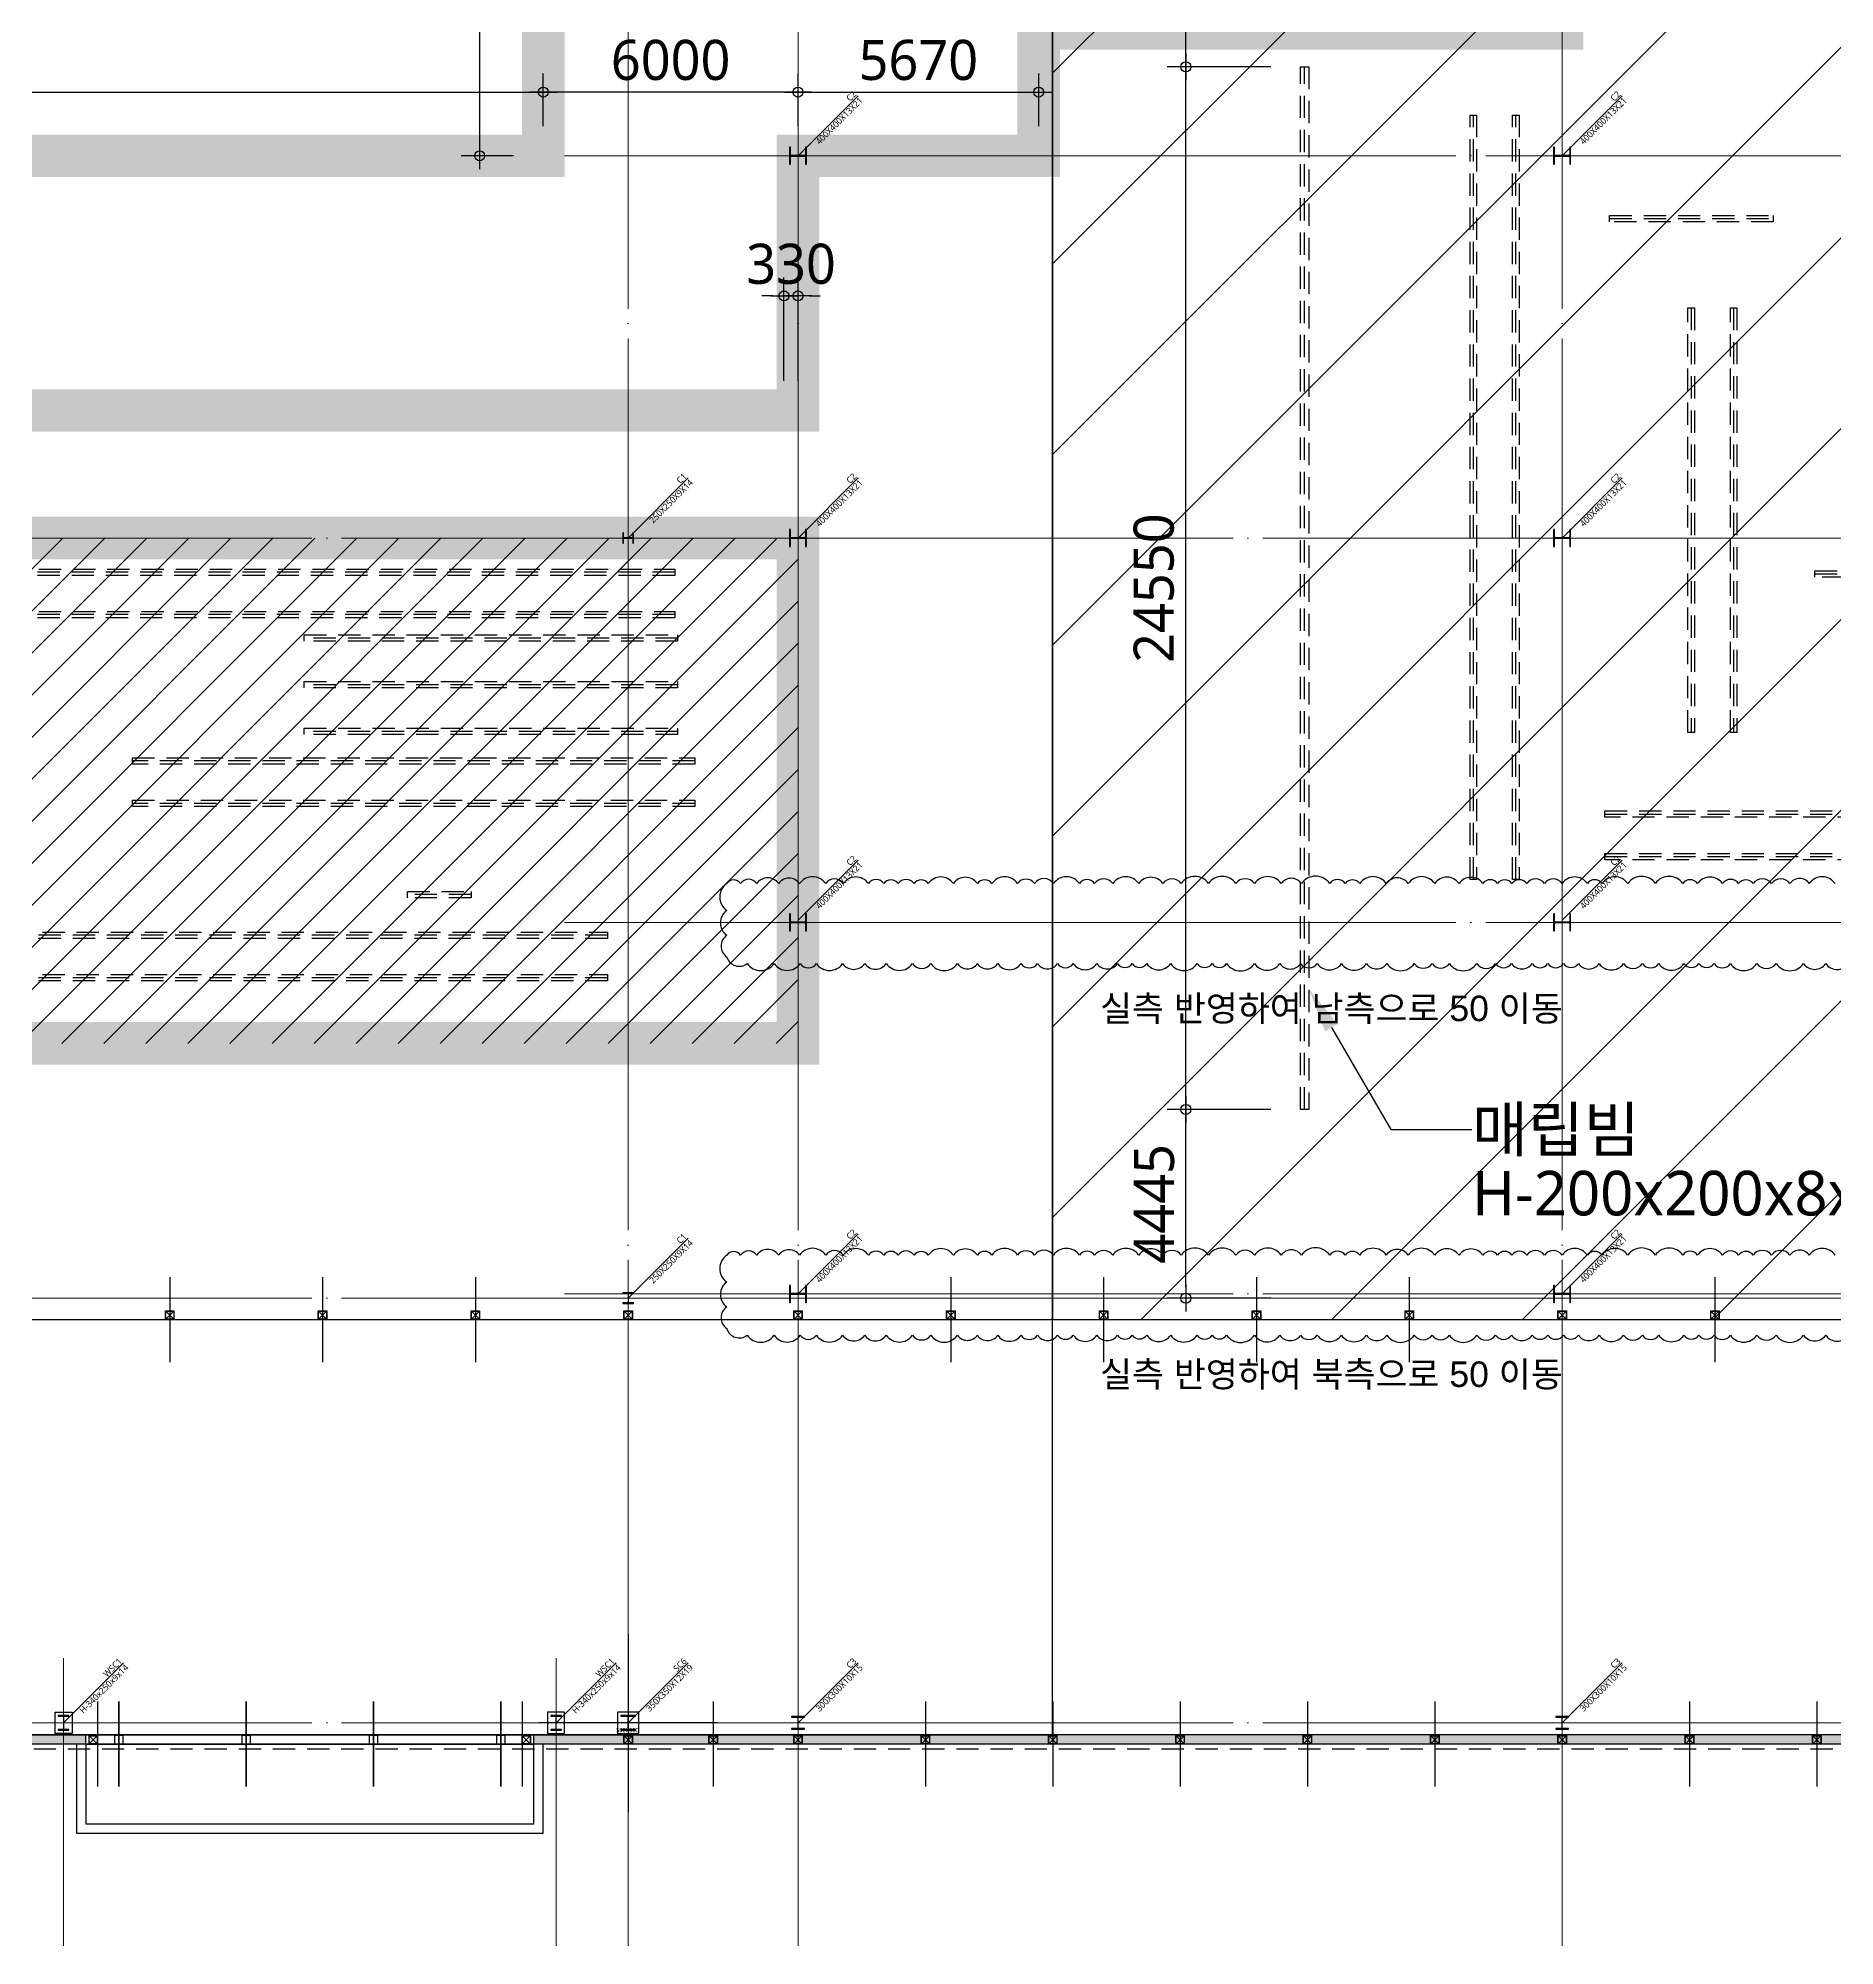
# Model space of a CAD drawing. Header units: millimetres. Extents: x -17369 to 294000, y -718917 to 220315.
# Drawn here: x 117450 to 159775, y 34393 to 79312 of the extents above; entities that cross this region are included whole.
import ezdxf
from ezdxf.enums import TextEntityAlignment as Align

# ---------------------------------------------------------------- set-up
doc = ezdxf.new("R2010")
doc.units = ezdxf.units.MM
doc.header["$LTSCALE"] = 350
for name, pattern in [('CEN', [62, 60, -1, 0, -1]), ('H1', [1, 0.5, -0.5]), ('H12', [3, 2, -1]), ('X-200-S-COL$0$CEN', [62, 60, -1, 0, -1]), ('X-200-S-COL$0$HID', [2.3, 1.5, -0.8])]:
    doc.linetypes.add(name, pattern=pattern)
doc.layers.get('Defpoints').update_dxf_attribs({"color": 181})
for name, color, linetype in [('0-THK300 RC SFRC SLAB영역', 2, 'H12'), ('0-THK400 RC SLAB영역', 4, 'H12'), ('0-하중영역-AGV', 1, 'H1'), ('0_RC-SLAB', 7, 'Continuous'), ('0_SFRC-SLAB', 3, 'Continuous'), ('CEN', 1, 'CEN'), ('Dims', 1, 'Continuous'), ('L', 9, 'Continuous'), ('PD', 6, 'Continuous'), ('PERI-OUT', 9, 'Continuous'), ('Sol', 253, 'Continuous'), ('T', 7, 'Continuous'), ('X-200-S-COL$0$Cen', 1, 'X-200-S-COL$0$CEN'), ('X-200-S-COL$0$CenA', 13, 'X-200-S-COL$0$CEN'), ('X-200-S-COL$0$CenB', 5, 'X-200-S-COL$0$CEN'), ('X-200-S-COL$0$H-Col', 3, 'Continuous'), ('X-200-S-COL$0$H-매설빔(150x150)', 2, 'Continuous'), ('X-200-S-COL$0$H-매설빔(200x200)', 250, 'Continuous'), ('X-200-S-COL$0$STUD', 4, 'Continuous')]:
    doc.layers.add(name, color=color, linetype=linetype)
for name, color, linetype, plot in [('X-200-S-COL$0$#REV_231010', 21, 'Continuous', False), ('X-200-S-COL$0$Defpoint', 171, 'Continuous', False), ('X-200-S-COL$0$P-Line', 144, 'Continuous', False), ('X-200-S-COL$0$PERI-OUT', 17, 'Continuous', False), ('X-200-S-COL$0$S-NAME', 144, 'Continuous', False)]:
    doc.layers.add(name, color=color, linetype=linetype, plot=plot)
doc.styles.add('X-200-S-COL$0$Standard', font='arial.ttf')
doc.styles.add('X-200-S-COL$0$맑은고딕', font='malgun.ttf')
doc.styles.add('맑은고딕', font='malgun.ttf')

# ---------------------------------------------------------------- blocks, each defined once
blk = doc.blocks.new('X-200-S-COL$0$1F GRID_231010')
at = {"layer": 'X-200-S-COL$0$Cen', "lineweight": 0}
for p, q in [((71900, 23300), (71900, -123050)), ((75900, 23300), (75900, -123050)), ((93900, 23300), (93900, -123050)), ((172950, -89900), (-22950, -89900)), ((172950, -107800), (-22950, -107800)), ((172950, -117800), (-22950, -117800))]:
    blk.add_line(p, q, dxfattribs=at)
at = {"layer": 'X-200-S-COL$0$CenA', "lineweight": 0}
for p, q in [((70400, -80900), (172950, -80900)), ((70400, -98950), (172950, -98950)), ((172950, -107700), (70400, -107700)), ((58600, -116280), (58600, -123050)), ((70200, -116280), (70200, -123050))]:
    blk.add_line(p, q, dxfattribs=at)
blk = doc.blocks.new('X-200-S-COL$0$H-400x400x13x21')
at = {"color": 0}
blk.add_lwpolyline([(200, -200), (200, -179), (28.5, -179, -0.4142136), (6.5, -157), (6.5, 157, -0.4142136), (28.5, 179), (200, 179), (200, 200), (-200, 200), (-200, 179), (-28.5, 179, -0.4142136), (-6.5, 157), (-6.5, -157, -0.4142136), (-28.5, -179), (-200, -179), (-200, -200)], format="xyb", close=True, dxfattribs=at)
blk = doc.blocks.new('X-200-S-COL$0$H-300x300x10x15')
at = {"color": 0, "linetype": 'ByBlock', "ltscale": 0.5}
blk.add_lwpolyline([(23, -135, -0.414214), (5, -117), (5, 117, -0.414214), (23, 135), (150, 135), (150, 150), (-150, 150), (-150, 135), (-23, 135, -0.414214), (-5, 117), (-5, -117, -0.414214), (-23, -135), (-150, -135), (-150, -150), (150, -150), (150, -135)], format="xyb", close=True, dxfattribs=at)
blk = doc.blocks.new('X-200-S-COL$0$H-250x250x9x14')
at = {"color": 0, "linetype": 'ByBlock'}
blk.add_lwpolyline([(20.5, 111), (125, 111), (125, 125), (-125, 125), (-125, 111), (-20.5, 111, -0.4142136), (-4.5, 95), (-4.5, -95, -0.4142136), (-20.5, -111), (-125, -111), (-125, -125), (125, -125), (125, -111), (20.5, -111, -0.4142136), (4.5, -95), (4.5, 95, -0.4142136)], format="xyb", close=True, dxfattribs=at)
blk = doc.blocks.new('X-200-S-COL$0$H-350x350x12x19')
at = {"color": 0, "linetype": 'ByBlock', "ltscale": 0.5}
blk.add_lwpolyline([(26, -156, -0.414214), (6, -136), (6, 136, -0.414214), (26, 156), (175, 156), (175, 175), (-175, 175), (-175, 156), (-26, 156, -0.414214), (-6, 136), (-6, -136, -0.414214), (-26, -156), (-175, -156), (-175, -175), (175, -175), (175, -156)], format="xyb", close=True, dxfattribs=at)
blk = doc.blocks.new('X-200-S-COL$0$H-340x250x9x14')
at = {"color": 0, "linetype": 'ByBlock', "ltscale": 0.5}
blk.add_lwpolyline([(24.5, -156, -0.4142136), (4.5, -136), (4.5, 136, -0.4142136), (24.5, 156), (125, 156), (125, 170), (-125, 170), (-125, 156), (-24.5, 156, -0.4142136), (-4.5, 136), (-4.5, -136, -0.4142136), (-24.5, -156), (-125, -156), (-125, -170), (125, -170), (125, -156)], format="xyb", close=True, dxfattribs=at)
blk = doc.blocks.new('X-200-S-COL$0$1F COLUMN_231010')
at = {"layer": 'X-200-S-COL$0$H-Col', "color": 0, "rotation": 90}
for name, p in [('X-200-S-COL$0$H-400x400x13x21', (135350, 76543)), ('X-200-S-COL$0$H-400x400x13x21', (153350, 76543)), ('X-200-S-COL$0$H-250x250x9x14', (131350, 67543)), ('X-200-S-COL$0$H-400x400x13x21', (135350, 67543)), ('X-200-S-COL$0$H-400x400x13x21', (153350, 67543)), ('X-200-S-COL$0$H-400x400x13x21', (135350, 58493)), ('X-200-S-COL$0$H-400x400x13x21', (153350, 58493)), ('X-200-S-COL$0$H-400x400x13x21', (135350, 49743)), ('X-200-S-COL$0$H-400x400x13x21', (153350, 49743))]:
    blk.add_blockref(name, p, dxfattribs=at)
at = {"layer": 'X-200-S-COL$0$H-Col', "color": 0}
for name, p in [('X-200-S-COL$0$H-250x250x9x14', (131350, 49643)), ('X-200-S-COL$0$H-340x250x9x14', (118050, 39643)), ('X-200-S-COL$0$H-340x250x9x14', (129650, 39643)), ('X-200-S-COL$0$H-350x350x12x19', (131350, 39643)), ('X-200-S-COL$0$H-300x300x10x15', (135350, 39643)), ('X-200-S-COL$0$H-300x300x10x15', (153350, 39643))]:
    blk.add_blockref(name, p, dxfattribs=at)
blk = doc.blocks.new('X-200-S-COL$0$S-NAME')
at = {"layer": 'X-200-S-COL$0$S-NAME', "color": 0}
blk.add_line((0, 0), (2000, 0), dxfattribs=at)
at = {"layer": 'X-200-S-COL$0$S-NAME', "color": 0, "style": 'X-200-S-COL$0$맑은고딕'}
for p in [(2000, 105), (2000, -105)]:
    blk.add_attdef('.', text='', height=150, rotation=359.9949, dxfattribs=at).set_placement(p, align=Align.MIDDLE_RIGHT)
blk = doc.blocks.new('X-200-S-COL$0$PERIMITER_231026')
at = {"layer": 'X-200-S-COL$0$PERI-OUT'}
for points in [[(140800, 167343), (140800, 171293), (177580, 171293), (177580, 176343), (200030, 179093), (224980, 179093), (224980, 150943), (222400, 150943), (222400, 54231), (217203, 49143), (207930, 49143), (207930, 39143), (58950, 39143), (58950, 49143), (45650, 49143), (45650, 98043), (39480, 98043), (39480, 139943), (49950, 139943), (49950, 157943), (120950, 157943), (120950, 169343), (135850, 169343), (135850, 167343)], [(141020, 167123), (141020, 171073), (177800, 171073), (177800, 176148), (200043, 178873), (224760, 178873), (224760, 151163), (222230, 151163), (222230, 54303), (217134, 49313), (207710, 49313), (207710, 39363), (59170, 39363), (59170, 49363), (45870, 49363), (45870, 98263), (39650, 98263), (39650, 139723), (50170, 139723), (50170, 157723), (121120, 157723), (121125, 169173), (135680, 169173), (135680, 167123)]]:
    blk.add_lwpolyline(points, dxfattribs=at)
blk = doc.blocks.new('X-200-S-COL$0$Stud')
at = {"color": 250}
for p, q in [((-94, -94), (94, 94)), ((-94, 94), (94, -94))]:
    blk.add_line(p, q, dxfattribs=at)
blk.add_lwpolyline([(100, -100), (-100, -100), (-100, 100), (100, 100)], close=True)
at = {"color": 6}
blk.add_lwpolyline([(94, -94), (-94, -94), (-94, 94), (94, 94)], close=True, dxfattribs=at)
blk = doc.blocks.new('X-200-S-COL$0$1F STUD_231010')
at = {"layer": 'X-200-S-COL$0$CenB'}
for p, q in [((120550, 50138), (120550, 48138)), ((124150, 50138), (124150, 48138)), ((127750, 50138), (127750, 48138)), ((138950, 50138), (138950, 48138)), ((142550, 50138), (142550, 48138)), ((146150, 50138), (146150, 48138)), ((149750, 50138), (149750, 48138)), ((156950, 50138), (156950, 48138)), ((118850, 40143), (118850, 38143)), ((128850, 40143), (128850, 38143)), ((133350, 40143), (133350, 38143)), ((138350, 40143), (138350, 38143)), ((141350, 40143), (141350, 38143)), ((144350, 40143), (144350, 38143)), ((147350, 40143), (147350, 38143)), ((150350, 40143), (150350, 38143)), ((156350, 40143), (156350, 38143)), ((159350, 40143), (159350, 38143))]:
    blk.add_line(p, q, dxfattribs=at)
at = {"layer": 'X-200-S-COL$0$STUD'}
for p in [(120550, 49243), (124150, 49243), (127750, 49243), (131350, 49243), (135350, 49243), (138950, 49243), (142550, 49243), (146150, 49243), (149750, 49243), (153350, 49243), (156950, 49243), (118750, 39243), (128950, 39243), (131350, 39243), (133350, 39243), (135350, 39243), (138350, 39243), (141350, 39243), (144350, 39243), (147350, 39243), (150350, 39243), (153350, 39243), (156350, 39243), (159350, 39243)]:
    blk.add_blockref('X-200-S-COL$0$Stud', p, dxfattribs=at)
blk = doc.blocks.new('X-200-S-COL$0$ZONE#4 BEAM')
at = {"layer": 'X-200-S-COL$0$H-매설빔(150x150)', "color": 0, "linetype": 'ByBlock', "lineweight": -2}
for p, q in [((55100, -805), (36900, -805)), ((55100, -1805), (36900, -1805)), ((55165, -2355), (46365, -2355)), ((55165, -3455), (46365, -3455)), ((55165, -4555), (46365, -4555)), ((55570, -5250), (42320, -5250)), ((55570, -6250), (42320, -6250)), ((50300, -8395), (48800, -8395)), ((53515, -9355), (37785, -9355)), ((53515, -10355), (37785, -10355))]:
    blk.add_line(p, q, dxfattribs=at)
for points in [[(36900, -880), (36900, -730), (55100, -730), (55100, -880)], [(36900, -1880), (36900, -1730), (55100, -1730), (55100, -1880)], [(46365, -2430), (46365, -2280), (55165, -2280), (55165, -2430)], [(46365, -3530), (46365, -3380), (55165, -3380), (55165, -3530)], [(46365, -4630), (46365, -4480), (55165, -4480), (55165, -4630)], [(42320, -5325), (42320, -5175), (55570, -5175), (55570, -5325)], [(42320, -6325), (42320, -6175), (55570, -6175), (55570, -6325)], [(48800, -8470), (48800, -8320), (50300, -8320), (50300, -8470)], [(37785, -9430), (37785, -9280), (53515, -9280), (53515, -9430)], [(37785, -10430), (37785, -10280), (53515, -10280), (53515, -10430)]]:
    blk.add_lwpolyline(points, close=True, dxfattribs=at)
blk = doc.blocks.new('X-200-S-COL$0$ZONE#5_BEAM')
at = {"layer": 'X-200-S-COL$0$H-매설빔(150x150)', "color": 0, "linetype": 'ByBlock', "lineweight": -2}
for p, q in [((-2090, -17040), (-2090, 960)), ((-1090, -17040), (-1090, 960)), ((1120, -1480), (4975, -1480)), ((3040, -3580), (3040, -13580)), ((4040, -3580), (4040, -13580)), ((5955, -9845), (7455, -9845)), ((1010, -15500), (7010, -15500)), ((1010, -16500), (7010, -16500))]:
    blk.add_line(p, q, dxfattribs=at)
for points in [[(-2165, 960), (-2015, 960), (-2015, -17040), (-2165, -17040)], [(-1165, 960), (-1015, 960), (-1015, -17040), (-1165, -17040)], [(4975, -1405), (4975, -1555), (1120, -1555), (1120, -1405)], [(3115, -13580), (2965, -13580), (2965, -3580), (3115, -3580)], [(4115, -13580), (3965, -13580), (3965, -3580), (4115, -3580)], [(7455, -9770), (7455, -9920), (5955, -9920), (5955, -9770)], [(7010, -15425), (7010, -15575), (1010, -15575), (1010, -15425)], [(7010, -16425), (7010, -16575), (1010, -16575), (1010, -16425)]]:
    blk.add_lwpolyline(points, close=True, dxfattribs=at)
at = {"layer": 'X-200-S-COL$0$H-매설빔(200x200)', "color": 0, "linetype": 'ByBlock', "lineweight": -2}
blk.add_line((-6065, -22455), (-6065, 2095), dxfattribs=at)
blk.add_lwpolyline([(-6165, 2095), (-5965, 2095), (-5965, -22455), (-6165, -22455)], close=True, dxfattribs=at)
blk = doc.blocks.new('DIMDOT')
at = {"color": 0, "linetype": 'ByBlock'}
blk.add_line((-1.2, 0), (1.2, 0), dxfattribs=at)
at = {"color": 3}
blk.add_circle((0, 0), 0.45, dxfattribs=at)

msp = doc.modelspace()

# ---------------------------------------------------------------- hatches: boundary and pattern name
at = {"layer": '0-THK300 RC SFRC SLAB영역', "linetype": 'ByBlock'}
h = msp.add_hatch(dxfattribs=at)
h.set_pattern_fill('ANSI31', color=256, scale=1000)
h.paths.add_polyline_path([(141347.7, 49142.6), (207430, 49142.6), (207430, 85542.6), (141348.5, 85542.6)])
at = {"layer": '0-THK400 RC SLAB영역', "linetype": 'Continuous'}
h = msp.add_hatch(dxfattribs=at)
h.set_pattern_fill('_USER', color=4, scale=700, angle=45, pattern_type=0)
h.set_pattern_definition([(45, (0, 0), (-494.9747, 494.9747), [])])
h.paths.add_polyline_path([(77350, 67542.6), (135350, 67542.6), (135350, 55642.6), (77350, 55642.6)])
at = {"layer": 'Sol'}
h = msp.add_hatch(color=256, dxfattribs=at)
h.dxf.hatch_style = 1
h.paths.add_polyline_path([(118570, 39362.6), (116250, 39362.6), (116250, 39142.6), (118570, 39142.6)])
h.paths.add_polyline_path([(174720, 39362.6), (172550, 39362.6), (172550, 39142.6), (174720, 39142.6)])
h.paths.add_polyline_path([(170450, 39362.6), (170450, 39142.6), (171450, 39142.6), (171450, 39362.6)])
h.paths.add_polyline_path([(163550, 39362.6), (163550, 39142.6), (165450, 39142.6), (165450, 39362.6)])
h.paths.add_polyline_path([(162450, 39142.6), (162450, 39362.6), (129130, 39362.6), (129130, 39142.6)])
h.paths.add_polyline_path([(73450, 39362.6), (73450, 39142.6), (115150, 39142.6), (115150, 39362.6)])
h.paths.add_polyline_path([(56150, 49362.6), (56150, 49142.6), (57350, 49142.6), (57350, 49362.6)])
h.paths.add_polyline_path([(45870, 60442.6), (45650, 60442.6), (45650, 49142.6), (52150, 49142.6), (52150, 49362.6), (45870, 49362.6)])
h.paths.add_polyline_path([(45870, 71042.6), (45650, 71042.6), (45650, 62442.6), (45870, 62442.6)])
h.paths.add_polyline_path([(45870, 79642.6), (45650, 79642.6), (45650, 76042.6), (45870, 76042.6)])
h.paths.add_polyline_path([(44800, 98262.6), (44800, 98042.6), (45650, 98042.6), (45650, 80742.6), (45870, 80742.6), (45870, 98262.6)])
h.paths.add_polyline_path([(45800, 139942.6), (45800, 139722.6), (46500, 139722.6), (46500, 139942.6)])
h.paths.add_polyline_path([(40800, 139722.6), (40800, 139942.6), (39480, 139942.6), (39480, 98042.6), (40800, 98042.6), (40800, 98262.6), (39650, 98262.6), (39650, 139722.6)])
h.paths.add_polyline_path([(50170, 145142.6), (49950, 145142.6), (49950, 139942.6), (47600, 139942.6), (47600, 139722.6), (50170, 139722.6)])
h.paths.add_polyline_path([(50170, 147842.6), (49950, 147842.6), (49950, 146942.6), (50170, 146942.6)])
h.paths.add_polyline_path([(50170, 155042.6), (49950, 155042.6), (49950, 148742.6), (50170, 148742.6)])
h.paths.add_polyline_path([(67250, 157722.6), (67250, 157942.6), (49950, 157942.6), (49950, 156842.6), (50170, 156842.6), (50170, 157722.6)])
h.paths.add_polyline_path([(109850, 157722.6), (109850, 157942.6), (68350, 157942.6), (68350, 157722.6)])
h.paths.add_polyline_path([(135680, 167122.6), (136250, 167122.6), (136250, 167342.6), (135850, 167342.6), (135850, 169342.6), (120950, 169342.6), (120950, 166167.6), (121120, 166167.6), (121120, 169172.6), (135680, 169172.6)])
h.paths.add_polyline_path([(137850, 167342.6), (137350, 167342.6), (137350, 167122.6), (137850, 167122.6)])
h.paths.add_polyline_path([(177800, 171942.6), (177580, 171942.6), (177580, 171292.6), (140800, 171292.6), (140800, 167342.6), (140350, 167342.6), (140350, 167122.6), (141020, 167122.6), (141020, 171072.6), (177800, 171072.6)])
h.paths.add_polyline_path([(224760, 177842.6), (224980, 177842.6), (224980, 179092.6), (200030, 179092.6), (177580, 176342.6), (177580, 175342.6), (177800, 175342.6), (177800, 176147.9), (200043.4, 178872.6), (224760, 178872.6)])
h.paths.add_polyline_path([(207930, 45742.6), (207710, 45742.6), (207710, 39362.6), (185280, 39362.6), (185280, 39142.6), (207930, 39142.6)])
h.paths.add_polyline_path([(208030, 49142.6), (208030, 49312.6), (207710, 49312.6), (207710, 46842.6), (207930, 46842.6), (207930, 49142.6)])
h.paths.add_polyline_path([(222400, 64617.6), (222230, 64617.6), (222230, 54302.5), (217133.9, 49312.6), (209130, 49312.6), (209130, 49142.6), (217203.3, 49142.6), (222400, 54231)])
h.paths.add_polyline_path([(222400, 89467.6), (222230, 89467.6), (222230, 66617.6), (222400, 66617.6)])
h.paths.add_polyline_path([(222400, 97617.6), (222230, 97617.6), (222230, 91467.6), (222400, 91467.6)])
h.paths.add_polyline_path([(222400, 107467.6), (222230, 107467.6), (222230, 100417.6), (222400, 100417.6)])
h.paths.add_polyline_path([(222400, 144167.6), (222230, 144167.6), (222230, 109467.6), (222400, 109467.6)])
h.paths.add_polyline_path([(222230, 145267.6), (222400, 145267.6), (222400, 150942.6), (224980, 150942.6), (224980, 172842.6), (224760, 172842.6), (224760, 151162.6), (222230, 151162.6)])
h.paths.add_polyline_path([(67350, 39362.6), (67350, 39142.6), (69450, 39142.6), (69450, 39362.6)])
h.paths.add_polyline_path([(66250, 39142.6), (66250, 39362.6), (59170, 39362.6), (59170, 49362.6), (58450, 49362.6), (58450, 49142.6), (58950, 49142.6), (58950, 39142.6)])
h.paths.add_polyline_path([(120950, 160967.6), (121120, 160967.6), (121120, 164167.6), (120950, 164167.6)])
h.paths.add_polyline_path([(121120, 159867.6), (120950, 159867.6), (120950, 157942.6), (110950, 157942.6), (110950, 157722.6), (121120, 157722.6)])

# ---------------------------------------------------------------- linework, layer by layer
at = {"layer": '0-THK300 RC SFRC SLAB영역', "linetype": 'ByBlock'}
msp.add_lwpolyline([(141347.7, 49142.6), (207430, 49142.6), (207430, 85542.6), (141348.5, 85542.6)], close=True, dxfattribs=at)
at = {"layer": '0-THK400 RC SLAB영역', "linetype": 'ByBlock', "const_width": 1000}
msp.add_lwpolyline([(77350, 67542.6), (135350, 67542.6), (135350, 55642.6), (77350, 55642.6)], close=True, dxfattribs=at)
at = {"layer": '0-하중영역-AGV', "linetype": 'ByBlock', "const_width": 1000}
for points in [[(153350, 85542.6), (153350, 79542.6), (141020, 79542.6), (141020, 76542.6), (135350, 76542.6), (135350, 70542.6), (69050, 70542.6), (69050, 59942.6), (63050, 59942.6), (63050, 70542.6), (45870, 70542.6), (45870, 98042.6)], [(77350, 85542.6), (77350, 76542.6), (129350, 76542.6), (129350, 85542.6)]]:
    msp.add_lwpolyline(points, dxfattribs=at)
at = {"layer": '0_RC-SLAB'}
for p, q in [((141347.5, 39362.6), (141348.7, 95552.6)), ((118350, 39142.6), (118350, 37042.6)), ((129350, 37042.6), (129350, 39142.6)), ((174720, 39362.6), (141347.5, 39362.6)), ((118350, 37042.6), (129350, 37042.6))]:
    msp.add_line(p, q, dxfattribs=at)
at = {"layer": '0_SFRC-SLAB'}
for p, q in [((141347.5, 39362.6), (141348.7, 95552.6)), ((85500, 39362.6), (141347.5, 39362.6))]:
    msp.add_line(p, q, dxfattribs=at)
at = {"layer": 'CEN'}
for p, q in [((131350, 41742.6), (131350, 37542.6)), ((133450, 39642.6), (129250, 39642.6))]:
    msp.add_line(p, q, dxfattribs=at)
at = {"layer": 'Dims', "color": 1, "transparency": 16777216}
for p, q in [((127850, 85280.1), (127850, 76805.1)), ((144485, 78900.1), (144485, 85280.1)), ((146485, 78637.6), (144047.5, 78637.6)), ((146485, 78637.6), (144047.5, 78637.6)), ((129350, 77242.6), (129350, 78480.1)), ((129350, 77242.6), (129350, 78480.1)), ((135350, 77242.6), (135350, 78480.1)), ((135350, 77242.6), (135350, 78480.1)), ((141020, 77242.6), (141020, 78480.1)), ((144485, 54350.1), (144485, 78375.1)), ((77612.5, 78042.6), (129087.5, 78042.6)), ((135087.5, 78042.6), (129612.5, 78042.6)), ((135612.5, 78042.6), (140757.5, 78042.6)), ((128650, 76542.6), (127412.5, 76542.6)), ((135020, 71242.6), (135020, 73680.1)), ((135350, 71242.6), (135350, 73680.1)), ((134757.5, 73242.6), (134495, 73242.6)), ((135020, 73242.6), (135350, 73242.6)), ((135612.5, 73242.6), (135875, 73242.6)), ((146485, 54087.6), (144047.5, 54087.6)), ((146485, 54087.6), (144047.5, 54087.6)), ((144485, 49905.1), (144485, 53825.1)), ((146485, 49642.6), (144047.5, 49642.6))]:
    msp.add_line(p, q, dxfattribs=at)
at = {"layer": 'L', "lineweight": -2}
for p, q in [((147914.1, 56013.9), (149313.1, 53616.1)), ((149313.1, 53616.1), (151227.1, 53616.1))]:
    msp.add_line(p, q, dxfattribs=at)
msp.add_solid([(147763, 55925.7), (147385, 56920.8), (148065.3, 56102.1)], dxfattribs=at)
at = {"layer": 'PD'}
for p, q in [((117850, 39892.6), (118250, 39892.6)), ((117850, 39392.6), (117850, 39892.6)), ((118250, 39892.6), (118250, 39392.6)), ((129850, 39892.6), (129450, 39892.6)), ((129450, 39892.6), (129450, 39392.6)), ((129850, 39392.6), (129850, 39892.6)), ((118250, 39392.6), (117850, 39392.6)), ((129450, 39392.6), (129850, 39392.6))]:
    msp.add_line(p, q, dxfattribs=at)
msp.add_lwpolyline([(131100, 39392.6), (131600, 39392.6), (131600, 39892.6), (131100, 39892.6)], close=True, dxfattribs=at)
at = {"layer": 'PERI-OUT'}
for p, q in [((118570, 39142.6), (58950, 39142.6)), ((118570, 39362.6), (59170, 39362.6)), ((118350, 39142.6), (118350, 37042.6)), ((118570, 39142.6), (118570, 39362.6)), ((118570, 39142.6), (118570, 37262.6)), ((129130, 39142.6), (129130, 39362.6)), ((174720, 39362.6), (129130, 39362.6)), ((174720, 39142.6), (129130, 39142.6)), ((129130, 37262.6), (129130, 39142.6)), ((129350, 37042.6), (129350, 39142.6)), ((118350, 37042.6), (129350, 37042.6)), ((118570, 37262.6), (129130, 37262.6))]:
    msp.add_line(p, q, dxfattribs=at)
at = {"layer": 'PERI-OUT', "color": 8}
for p, q in [((118570, 39362.6), (129130, 39362.6)), ((118570, 39142.6), (129130, 39142.6))]:
    msp.add_line(p, q, dxfattribs=at)
at = {"layer": 'X-200-S-COL$0$#REV_231010'}
for points in [[(159780, 59406.3, 0.5205671), (159173.4, 59406.3, 0.5205671), (158713.3, 59406.3, 0.5205671), (158283.9, 59406.3, 0.5205671), (157849.7, 59406.3, 0.5205671), (157508.7, 59406.3, 0.5205671), (157129.4, 59406.3, 0.5205671), (156539.9, 59406.3, 0.5205671), (156191.9, 59406.3, 0.5205671), (155547.2, 59406.3, 0.5205671), (154896.4, 59406.3, 0.5205671), (154291.6, 59406.3, 0.5205671), (153946.8, 59406.3, 0.5205671), (153348.9, 59406.3, 0.5205671), (152934.5, 59406.3, 0.5205671), (152517.6, 59406.3, 0.5205671), (152167.7, 59406.3, 0.5205671), (151828.8, 59406.3, 0.5205671), (151483.5, 59406.3, 0.5205671), (150921.9, 59406.3, 0.5205671), (150349.1, 59406.3, 0.5205671), (149724.5, 59406.3, 0.5205671), (149208.5, 59406.3, 0.5205671), (148583.2, 59406.3, 0.5205671), (148240.2, 59406.3, 0.5205671), (147874.7, 59406.3, 0.5205671), (147208.4, 59406.3, 0.5205671), (146733.3, 59406.3, 0.5205671), (146102.4, 59406.3, 0.5205671), (145666.1, 59406.3, 0.5205671), (145020.6, 59406.3, 0.5205671), (144376.9, 59406.3, 0.5205671), (143944.6, 59406.3, 0.5205671), (143378, 59406.3, 0.5205671), (142762.6, 59406.3, 0.5205671), (142337.2, 59406.3, 0.5205671), (141979.5, 59406.3, 0.5205671), (141367.4, 59406.3, 0.5205671), (140921.1, 59406.3, 0.5205671), (140523, 59406.3, 0.5205671), (139916.2, 59406.3, 0.5205671), (139574.8, 59406.3, 0.5205671), (139011.3, 59406.3, 0.5205671), (138419, 59406.3, 0.5205671), (138083.6, 59406.3, 0.5205671), (137707.9, 59406.3, 0.5205671), (137369.9, 59406.3, 0.5205671), (137010.3, 59406.3, 0.5205671), (136415.9, 59406.3, 0.5205671), (136002.1, 59406.3, 0.5205671), (135384.8, 59406.3, 0.5205671), (134894.5, 59406.3, 0.5205671), (134378.3, 59406.3, 0.5205671), (133996.4, 59406.3, 0.5205671), (133671.6, 59406.3, 0.5205671), (133671.6, 58770.7, 0.5205671), (133671.6, 58190.1, 0.5205671), (133671.6, 57676.1, 0.5205671), (134154.6, 57520.7, 0.5205671), (134788.3, 57520.7, 0.5205671), (135404.4, 57520.7, 0.5205671), (135782.5, 57520.7, 0.5205671), (136401.2, 57520.7, 0.5205671), (136920.8, 57520.7, 0.5205671), (137430, 57520.7, 0.5205671), (138047.6, 57520.7, 0.5205671), (138479, 57520.7, 0.5205671), (139105.8, 57520.7, 0.5205671), (139574.1, 57520.7, 0.5205671), (140053.7, 57520.7, 0.5205671), (140604.1, 57520.7, 0.5205671), (140991.2, 57520.7, 0.5205671), (141463.4, 57520.7, 0.5205671), (141834.7, 57520.7, 0.5205671), (142391.1, 57520.7, 0.5205671), (142877.1, 57520.7, 0.5205671), (143223.1, 57520.7, 0.5205671), (143564.4, 57520.7, 0.5205671), (144129.6, 57520.7, 0.5205671), (144752.2, 57520.7, 0.5205671), (145106.6, 57520.7, 0.5205671), (145447, 57520.7, 0.5205671), (146103.9, 57520.7, 0.5205671), (146698, 57520.7, 0.5205671), (147190.3, 57520.7, 0.5205671), (147582.3, 57520.7, 0.5205671), (148152.9, 57520.7, 0.5205671), (148741.3, 57520.7, 0.5205671), (149222.3, 57520.7, 0.5205671), (149867.1, 57520.7, 0.5205671), (150289.4, 57520.7, 0.5205671), (150693.9, 57520.7, 0.5205671), (151342.2, 57520.7, 0.5205671), (151783.1, 57520.7, 0.5205671), (152157.8, 57520.7, 0.5205671), (152644, 57520.7, 0.5205671), (153012.8, 57520.7, 0.5205671), (153383.1, 57520.7, 0.5205671), (153733.7, 57520.7, 0.5205671), (154221.8, 57520.7, 0.5205671), (154797.2, 57520.7, 0.5205671), (155241.5, 57520.7, 0.5205671), (155627.7, 57520.7, 0.5205671), (156219.4, 57520.7, 0.5205671), (156571.8, 57520.7, 0.5205671), (156930.1, 57520.7, 0.5205671), (157313.6, 57520.7, 0.5205671), (157937.9, 57520.7, 0.5205671), (158390.8, 57520.7, 0.5205671), (159038.3, 57520.7, 0.5205671), (159559.4, 57520.7, 0.5205671), (160092.4, 57520.7, 0.5205671)], [(159780, 50656.3, 0.5205671), (159173.4, 50656.3, 0.5205671), (158713.3, 50656.3, 0.5205671), (158283.9, 50656.3, 0.5205671), (157849.7, 50656.3, 0.5205671), (157508.7, 50656.3, 0.5205671), (157129.4, 50656.3, 0.5205671), (156539.9, 50656.3, 0.5205671), (156191.9, 50656.3, 0.5205671), (155547.2, 50656.3, 0.5205671), (154896.4, 50656.3, 0.5205671), (154291.6, 50656.3, 0.5205671), (153946.8, 50656.3, 0.5205671), (153348.9, 50656.3, 0.5205671), (152934.5, 50656.3, 0.5205671), (152517.6, 50656.3, 0.5205671), (152167.7, 50656.3, 0.5205671), (151828.8, 50656.3, 0.5205671), (151483.5, 50656.3, 0.5205671), (150921.9, 50656.3, 0.5205671), (150349.1, 50656.3, 0.5205671), (149724.5, 50656.3, 0.5205671), (149208.5, 50656.3, 0.5205671), (148583.2, 50656.3, 0.5205671), (148240.2, 50656.3, 0.5205671), (147874.7, 50656.3, 0.5205671), (147208.4, 50656.3, 0.5205671), (146733.3, 50656.3, 0.5205671), (146102.4, 50656.3, 0.5205671), (145666.1, 50656.3, 0.5205671), (145020.6, 50656.3, 0.5205671), (144376.9, 50656.3, 0.5205671), (143944.6, 50656.3, 0.5205671), (143378, 50656.3, 0.5205671), (142762.6, 50656.3, 0.5205671), (142337.2, 50656.3, 0.5205671), (141979.5, 50656.3, 0.5205671), (141367.4, 50656.3, 0.5205671), (140921.1, 50656.3, 0.5205671), (140523, 50656.3, 0.5205671), (139916.2, 50656.3, 0.5205671), (139574.8, 50656.3, 0.5205671), (139011.3, 50656.3, 0.5205671), (138419, 50656.3, 0.5205671), (138083.6, 50656.3, 0.5205671), (137707.9, 50656.3, 0.5205671), (137369.9, 50656.3, 0.5205671), (137010.3, 50656.3, 0.5205671), (136415.9, 50656.3, 0.5205671), (136002.1, 50656.3, 0.5205671), (135384.8, 50656.3, 0.5205671), (134894.5, 50656.3, 0.5205671), (134378.3, 50656.3, 0.5205671), (133996.4, 50656.3, 0.5205671), (133671.6, 50656.3, 0.5205671), (133671.6, 50020.7, 0.5205671), (133671.6, 49440.1, 0.5205671), (133671.6, 48926.1, 0.5205671), (134154.6, 48770.7, 0.5205671), (134788.3, 48770.7, 0.5205671), (135404.4, 48770.7, 0.5205671), (135782.5, 48770.7, 0.5205671), (136401.2, 48770.7, 0.5205671), (136920.8, 48770.7, 0.5205671), (137430, 48770.7, 0.5205671), (138047.6, 48770.7, 0.5205671), (138479, 48770.7, 0.5205671), (139105.8, 48770.7, 0.5205671), (139574.1, 48770.7, 0.5205671), (140053.7, 48770.7, 0.5205671), (140604.1, 48770.7, 0.5205671), (140991.2, 48770.7, 0.5205671), (141463.4, 48770.7, 0.5205671), (141834.7, 48770.7, 0.5205671), (142391.1, 48770.7, 0.5205671), (142877.1, 48770.7, 0.5205671), (143223.1, 48770.7, 0.5205671), (143564.4, 48770.7, 0.5205671), (144129.6, 48770.7, 0.5205671), (144752.2, 48770.7, 0.5205671), (145106.6, 48770.7, 0.5205671), (145447, 48770.7, 0.5205671), (146103.9, 48770.7, 0.5205671), (146698, 48770.7, 0.5205671), (147190.3, 48770.7, 0.5205671), (147582.3, 48770.7, 0.5205671), (148152.9, 48770.7, 0.5205671), (148741.3, 48770.7, 0.5205671), (149222.3, 48770.7, 0.5205671), (149867.1, 48770.7, 0.5205671), (150289.4, 48770.7, 0.5205671), (150693.9, 48770.7, 0.5205671), (151342.2, 48770.7, 0.5205671), (151783.1, 48770.7, 0.5205671), (152157.8, 48770.7, 0.5205671), (152644, 48770.7, 0.5205671), (153012.8, 48770.7, 0.5205671), (153383.1, 48770.7, 0.5205671), (153733.7, 48770.7, 0.5205671), (154221.8, 48770.7, 0.5205671), (154797.2, 48770.7, 0.5205671), (155241.5, 48770.7, 0.5205671), (155627.7, 48770.7, 0.5205671), (156219.4, 48770.7, 0.5205671), (156571.8, 48770.7, 0.5205671), (156930.1, 48770.7, 0.5205671), (157313.6, 48770.7, 0.5205671), (157937.9, 48770.7, 0.5205671), (158390.8, 48770.7, 0.5205671), (159038.3, 48770.7, 0.5205671), (159559.4, 48770.7, 0.5205671), (160092.4, 48770.7, 0.5205671)]]:
    msp.add_lwpolyline(points, format="xyb", dxfattribs=at)
at = {"layer": 'X-200-S-COL$0$Defpoint'}
for points in [[(119350, 38142.6), (119350, 40142.6), (119350, 40142.6), (119350, 38142.6)], [(122350, 38142.6), (122350, 40142.6), (122350, 40142.6), (122350, 38142.6)], [(125350, 38142.6), (125350, 40142.6), (125350, 40142.6), (125350, 38142.6)], [(128350, 38142.6), (128350, 40142.6), (128350, 40142.6), (128350, 38142.6)], [(119450, 39142.6), (119450, 39342.6), (119250, 39342.6), (119250, 39142.6)], [(122450, 39142.6), (122450, 39342.6), (122250, 39342.6), (122250, 39142.6)], [(125450, 39142.6), (125450, 39342.6), (125250, 39342.6), (125250, 39142.6)], [(128450, 39142.6), (128450, 39342.6), (128250, 39342.6), (128250, 39142.6)]]:
    msp.add_lwpolyline(points, close=True, dxfattribs=at)
at = {"layer": 'X-200-S-COL$0$P-Line'}
msp.add_line((77525, 49142.6), (207930, 49142.6), dxfattribs=at)
at = {"layer": 'X-200-S-COL$0$P-Line', "color": 253, "linetype": 'X-200-S-COL$0$HID'}
msp.add_lwpolyline([(222500, 54189), (217244.1, 49042.6), (208030, 49042.6), (208030, 39022.6), (58850, 39022.6), (58850, 49042.6), (45550, 49042.6), (45550, 97942.6), (39380, 97942.6), (39380, 140042.6), (49850, 140042.6), (49850, 158042.6), (120850, 158042.6), (120850, 169442.6), (135950, 169442.6), (135950, 167442.6), (140700, 167442.6), (140700, 171392.6), (177480, 171392.6), (177480, 176431.1), (200023.9, 179192.6), (225080, 179192.6), (225080, 150842.6), (222500, 150842.6)], close=True, dxfattribs=at)

# ---------------------------------------------------------------- block references
at = {"layer": 'Dims', "color": 1, "transparency": 16777216, "xscale": 262.5, "yscale": 262.5, "zscale": 262.5}
for p, rotation in [((144485, 78637.6), 90), ((144485, 78637.6), 270), ((129350, 78042.6), 180), ((135350, 78042.6), 180), ((127850, 76542.6), 270), ((135350, 73242.6), 180), ((144485, 54087.6), 270), ((144485, 54087.6), 90), ((144485, 49642.6), 270)]:
    msp.add_blockref('DIMDOT', p, dxfattribs=dict(at, rotation=rotation))
for p in [(129350, 78042.6), (135350, 78042.6), (141020, 78042.6), (135020, 73242.6)]:
    msp.add_blockref('DIMDOT', p, dxfattribs=at)
at = {"layer": 'X-200-S-COL$0$Cen', "lineweight": 0}
msp.add_blockref('X-200-S-COL$0$1F GRID_231010', (59450, 157442.6), dxfattribs=at)
at = {"layer": 'X-200-S-COL$0$H-Col'}
msp.add_blockref('X-200-S-COL$0$1F COLUMN_231010', (0, 0), dxfattribs=at)
at = {"layer": 'X-200-S-COL$0$H-매설빔(150x150)', "color": 1, "linetype": 'X-200-S-COL$0$HID'}
for name, p in [('X-200-S-COL$0$ZONE#5_BEAM', (153350, 76542.6)), ('X-200-S-COL$0$ZONE#4 BEAM', (77350, 67542.6))]:
    msp.add_blockref(name, p, dxfattribs=at)
at = {"layer": 'X-200-S-COL$0$PERI-OUT'}
msp.add_blockref('X-200-S-COL$0$PERIMITER_231026', (0, 0), dxfattribs=at)
at = {"layer": 'X-200-S-COL$0$S-NAME', "color": 241}
ref = msp.add_blockref('X-200-S-COL$0$S-NAME', (135350, 76542.6), dxfattribs=dict(at, rotation=45.00000000000001))
ref.add_attrib('.', '400X400X13X21', dxfattribs={"color": 0, "height": 150, "rotation": 44.99494, "style": 'X-200-S-COL$0$맑은고딕'}).set_placement((136838.2, 77882.6), align=Align.MIDDLE_RIGHT)
ref.add_attrib('.', 'C2', dxfattribs={"color": 0, "height": 150, "rotation": 44.99494, "style": 'X-200-S-COL$0$맑은고딕'}).set_placement((136689.9, 78031), align=Align.MIDDLE_RIGHT)
ref = msp.add_blockref('X-200-S-COL$0$S-NAME', (153350, 76542.6), dxfattribs=dict(at, rotation=45.00000000000001))
ref.add_attrib('.', '400X400X13X21', dxfattribs={"color": 0, "height": 150, "rotation": 44.99494, "style": 'X-200-S-COL$0$맑은고딕'}).set_placement((154838.2, 77882.6), align=Align.MIDDLE_RIGHT)
ref.add_attrib('.', 'C2', dxfattribs={"color": 0, "height": 150, "rotation": 44.99494, "style": 'X-200-S-COL$0$맑은고딕'}).set_placement((154689.9, 78031), align=Align.MIDDLE_RIGHT)
ref = msp.add_blockref('X-200-S-COL$0$S-NAME', (131350, 67542.6), dxfattribs=dict(at, rotation=45.00000000000001))
ref.add_attrib('.', '250X250X9X14', dxfattribs={"color": 0, "height": 150, "rotation": 44.99494, "style": 'X-200-S-COL$0$맑은고딕'}).set_placement((132838.2, 68882.6), align=Align.MIDDLE_RIGHT)
ref.add_attrib('.', 'C1', dxfattribs={"color": 0, "height": 150, "rotation": 44.99494, "style": 'X-200-S-COL$0$맑은고딕'}).set_placement((132689.9, 69031), align=Align.MIDDLE_RIGHT)
ref = msp.add_blockref('X-200-S-COL$0$S-NAME', (135350, 67542.6), dxfattribs=dict(at, rotation=45.00000000000001))
ref.add_attrib('.', '400X400X13X21', dxfattribs={"color": 0, "height": 150, "rotation": 44.99494, "style": 'X-200-S-COL$0$맑은고딕'}).set_placement((136838.2, 68882.6), align=Align.MIDDLE_RIGHT)
ref.add_attrib('.', 'C2', dxfattribs={"color": 0, "height": 150, "rotation": 44.99494, "style": 'X-200-S-COL$0$맑은고딕'}).set_placement((136689.9, 69031), align=Align.MIDDLE_RIGHT)
ref = msp.add_blockref('X-200-S-COL$0$S-NAME', (153350, 67542.6), dxfattribs=dict(at, rotation=45.00000000000001))
ref.add_attrib('.', '400X400X13X21', dxfattribs={"color": 0, "height": 150, "rotation": 44.99494, "style": 'X-200-S-COL$0$맑은고딕'}).set_placement((154838.2, 68882.6), align=Align.MIDDLE_RIGHT)
ref.add_attrib('.', 'C2', dxfattribs={"color": 0, "height": 150, "rotation": 44.99494, "style": 'X-200-S-COL$0$맑은고딕'}).set_placement((154689.9, 69031), align=Align.MIDDLE_RIGHT)
ref = msp.add_blockref('X-200-S-COL$0$S-NAME', (135350, 58542.6), dxfattribs=dict(at, rotation=45.00000000000001))
ref.add_attrib('.', '400X400X13X21', dxfattribs={"color": 0, "height": 150, "rotation": 44.99494, "style": 'X-200-S-COL$0$맑은고딕'}).set_placement((136838.2, 59882.6), align=Align.MIDDLE_RIGHT)
ref.add_attrib('.', 'C2', dxfattribs={"color": 0, "height": 150, "rotation": 44.99494, "style": 'X-200-S-COL$0$맑은고딕'}).set_placement((136689.9, 60031), align=Align.MIDDLE_RIGHT)
ref = msp.add_blockref('X-200-S-COL$0$S-NAME', (153350, 58542.6), dxfattribs=dict(at, rotation=45.00000000000001))
ref.add_attrib('.', '400X400X13X21', dxfattribs={"color": 0, "height": 150, "rotation": 44.99494, "style": 'X-200-S-COL$0$맑은고딕'}).set_placement((154838.2, 59882.6), align=Align.MIDDLE_RIGHT)
ref.add_attrib('.', 'C2', dxfattribs={"color": 0, "height": 150, "rotation": 44.99494, "style": 'X-200-S-COL$0$맑은고딕'}).set_placement((154689.9, 60031), align=Align.MIDDLE_RIGHT)
ref = msp.add_blockref('X-200-S-COL$0$S-NAME', (135350, 49742.6), dxfattribs=dict(at, rotation=45.00000000000001))
ref.add_attrib('.', '400X400X13X21', dxfattribs={"color": 0, "height": 150, "rotation": 44.99494, "style": 'X-200-S-COL$0$맑은고딕'}).set_placement((136838.2, 51082.6), align=Align.MIDDLE_RIGHT)
ref.add_attrib('.', 'C2', dxfattribs={"color": 0, "height": 150, "rotation": 44.99494, "style": 'X-200-S-COL$0$맑은고딕'}).set_placement((136689.9, 51231), align=Align.MIDDLE_RIGHT)
ref = msp.add_blockref('X-200-S-COL$0$S-NAME', (153350, 49742.6), dxfattribs=dict(at, rotation=45.00000000000001))
ref.add_attrib('.', '400X400X13X21', dxfattribs={"color": 0, "height": 150, "rotation": 44.99494, "style": 'X-200-S-COL$0$맑은고딕'}).set_placement((154838.2, 51082.6), align=Align.MIDDLE_RIGHT)
ref.add_attrib('.', 'C2', dxfattribs={"color": 0, "height": 150, "rotation": 44.99494, "style": 'X-200-S-COL$0$맑은고딕'}).set_placement((154689.9, 51231), align=Align.MIDDLE_RIGHT)
ref = msp.add_blockref('X-200-S-COL$0$S-NAME', (131350, 49642.6), dxfattribs=dict(at, rotation=45.00000000000001))
ref.add_attrib('.', '250X250X9X14', dxfattribs={"color": 0, "height": 150, "rotation": 44.99494, "style": 'X-200-S-COL$0$맑은고딕'}).set_placement((132838.2, 50982.6), align=Align.MIDDLE_RIGHT)
ref.add_attrib('.', 'C1', dxfattribs={"color": 0, "height": 150, "rotation": 44.99494, "style": 'X-200-S-COL$0$맑은고딕'}).set_placement((132689.9, 51131), align=Align.MIDDLE_RIGHT)
at = {"layer": 'X-200-S-COL$0$S-NAME'}
ref = msp.add_blockref('X-200-S-COL$0$S-NAME', (118050, 39642.6), dxfattribs=dict(at, rotation=45.00000000000001))
ref.add_attrib('.', 'H-340x250x9x14', dxfattribs={"color": 0, "height": 150, "rotation": 44.99494, "style": 'X-200-S-COL$0$맑은고딕'}).set_placement((119538.2, 40982.6), align=Align.MIDDLE_RIGHT)
ref.add_attrib('.', 'WSC1', dxfattribs={"color": 0, "height": 150, "rotation": 44.99494, "style": 'X-200-S-COL$0$맑은고딕'}).set_placement((119389.9, 41131), align=Align.MIDDLE_RIGHT)
ref = msp.add_blockref('X-200-S-COL$0$S-NAME', (129650, 39642.6), dxfattribs=dict(at, rotation=45.00000000000001))
ref.add_attrib('.', 'H-340x250x9x14', dxfattribs={"color": 0, "height": 150, "rotation": 44.99494, "style": 'X-200-S-COL$0$맑은고딕'}).set_placement((131138.2, 40982.6), align=Align.MIDDLE_RIGHT)
ref.add_attrib('.', 'WSC1', dxfattribs={"color": 0, "height": 150, "rotation": 44.99494, "style": 'X-200-S-COL$0$맑은고딕'}).set_placement((130989.9, 41131), align=Align.MIDDLE_RIGHT)
ref = msp.add_blockref('X-200-S-COL$0$S-NAME', (131350, 39642.6), dxfattribs=dict(at, rotation=45.00000000000001))
ref.add_attrib('.', '350X350X12X19', dxfattribs={"color": 0, "height": 150, "rotation": 44.99494, "style": 'X-200-S-COL$0$맑은고딕'}).set_placement((132838.2, 40982.6), align=Align.MIDDLE_RIGHT)
ref.add_attrib('.', 'SC6', dxfattribs={"color": 0, "height": 150, "rotation": 44.99494, "style": 'X-200-S-COL$0$맑은고딕'}).set_placement((132689.9, 41131), align=Align.MIDDLE_RIGHT)
at = {"layer": 'X-200-S-COL$0$S-NAME', "color": 241}
ref = msp.add_blockref('X-200-S-COL$0$S-NAME', (135350, 39642.6), dxfattribs=dict(at, rotation=45.00000000000001))
ref.add_attrib('.', '300X300X10X15', dxfattribs={"color": 0, "height": 150, "rotation": 44.99494, "style": 'X-200-S-COL$0$맑은고딕'}).set_placement((136838.2, 40982.6), align=Align.MIDDLE_RIGHT)
ref.add_attrib('.', 'C3', dxfattribs={"color": 0, "height": 150, "rotation": 44.99494, "style": 'X-200-S-COL$0$맑은고딕'}).set_placement((136689.9, 41131), align=Align.MIDDLE_RIGHT)
ref = msp.add_blockref('X-200-S-COL$0$S-NAME', (153350, 39642.6), dxfattribs=dict(at, rotation=45.00000000000001))
ref.add_attrib('.', '300X300X10X15', dxfattribs={"color": 0, "height": 150, "rotation": 44.99494, "style": 'X-200-S-COL$0$맑은고딕'}).set_placement((154838.2, 40982.6), align=Align.MIDDLE_RIGHT)
ref.add_attrib('.', 'C3', dxfattribs={"color": 0, "height": 150, "rotation": 44.99494, "style": 'X-200-S-COL$0$맑은고딕'}).set_placement((154689.9, 41131), align=Align.MIDDLE_RIGHT)
at = {"layer": 'X-200-S-COL$0$STUD'}
msp.add_blockref('X-200-S-COL$0$1F STUD_231010', (0, 0), dxfattribs=at)

# ---------------------------------------------------------------- texts
at = {"layer": 'Defpoints', "style": '맑은고딕'}
msp.add_text('500X500', height=100, dxfattribs=at).set_placement((131600, 39392.6), align=Align.BOTTOM_RIGHT)
at = {"layer": 'Dims', "color": 3, "transparency": 16777216, "char_height": 945, "attachment_point": 5, "style": '맑은고딕'}
for s, insert in [('\\A1;6000', (132350, 78793.3)), ('\\A1;5670', (138185, 78793.3)), ('\\A1;330', (135185, 73993.3))]:
    msp.add_mtext(s, dxfattribs=dict(at, insert=insert))
at = {"layer": 'Dims', "color": 3, "transparency": 16777216, "char_height": 945, "attachment_point": 5, "rotation": 90, "style": '맑은고딕'}
for s, insert in [('\\A1;24550', (143734.3, 66362.6)), ('\\A1;4445', (143742, 51865.1))]:
    msp.add_mtext(s, dxfattribs=dict(at, insert=insert))
at = {"layer": 'T', "style": '맑은고딕'}
for s, p in [('매립빔', (151227.1, 53616.1)), ('H-200x200x8x12', (151227.1, 52116.1))]:
    msp.add_text(s, height=1050, dxfattribs=at).set_placement(p, align=Align.MIDDLE_LEFT)
at = {"layer": 'X-200-S-COL$0$#REV_231010', "style": 'X-200-S-COL$0$Standard'}
for s, p in [('실측 반영하여 남측으로 50 이동', (142465.8, 55985.9)), ('실측 반영하여 북측으로 50 이동', (142465.8, 47372.9))]:
    msp.add_text(s, height=600, dxfattribs=at).set_placement(p, align=Align.BOTTOM_LEFT)

doc.saveas('drawing.dxf')
